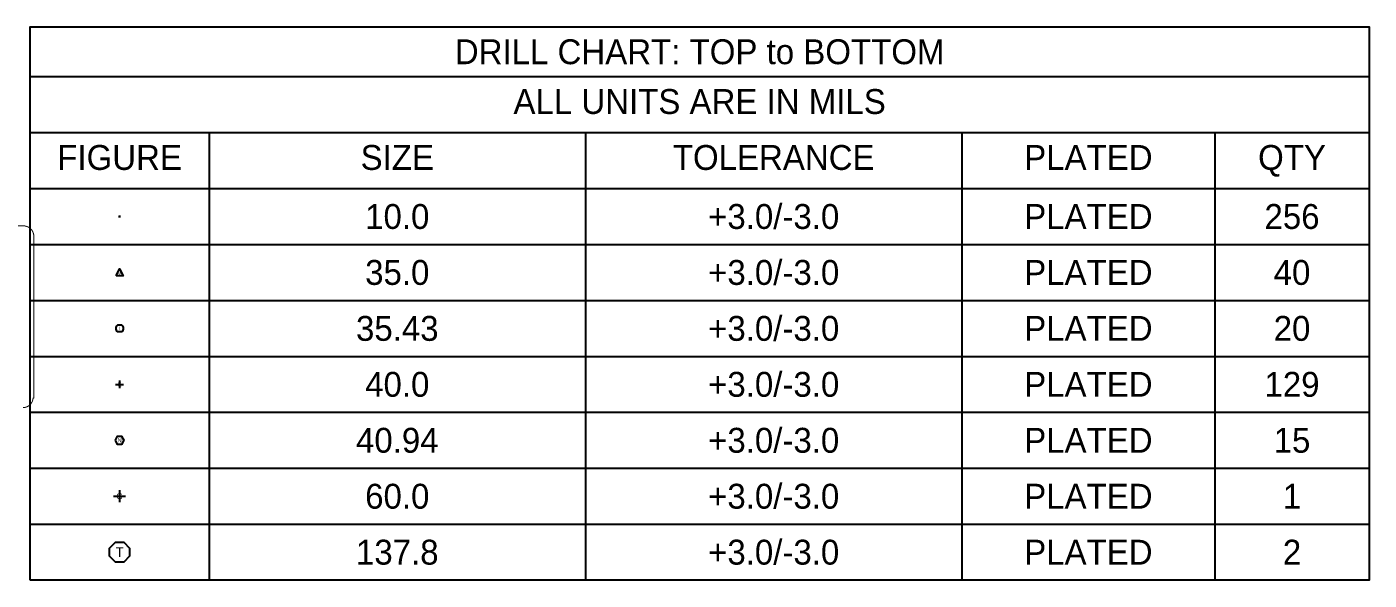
# Model space of a CAD drawing. Extents: x -3 to 10972, y 0 to 3504.
# Drawn here: x 4229 to 10972, y 41 to 2820 of the extents above; entities that cross this region are included whole.
import ezdxf
from ezdxf.enums import TextEntityAlignment as Align

# ---------------------------------------------------------------- set-up
doc = ezdxf.new("R2010")
doc.units = 0
doc.layers.add('DB-LX16', color=10, linetype='CONTINUOUS')

# ---------------------------------------------------------------- blocks, each defined once
blk = doc.blocks.new('FIGURE_OCT')
blk.add_lwpolyline([(-0.5, -0.2071), (-0.5, 0.2071), (-0.2071, 0.5), (0.2071, 0.5), (0.5, 0.2071), (0.5, -0.2071), (0.2071, -0.5), (-0.2071, -0.5)], close=True)
blk = doc.blocks.new('FIGURE_CROSS')
for points in [[(-0.5, 0), (0.5, 0)], [(0, 0.5), (0, -0.5)]]:
    blk.add_lwpolyline(points)
blk = doc.blocks.new('FIGURE_HEX')
blk.add_lwpolyline([(-0.5, 0), (-0.25, 0.5), (0.25, 0.5), (0.5, 0), (0.25, -0.5), (-0.25, -0.5)], close=True)
blk = doc.blocks.new('FIGURE_OBLONG')
blk.add_lwpolyline([(-0.5, -0.125), (-0.5, 0.125), (-0.416, 0.375), (-0.25, 0.5), (0.25, 0.5), (0.416, 0.375), (0.5, 0.125), (0.5, -0.125), (0.416, -0.375), (0.25, -0.5), (-0.25, -0.5), (-0.416, -0.375)], close=True)
blk = doc.blocks.new('FIGURE_TRI')
blk.add_lwpolyline([(-0.5, -0.5), (0, 0.5), (0.5, -0.5)], close=True)

msp = doc.modelspace()

# ---------------------------------------------------------------- linework, layer by layer
at = {"layer": 'DB-LX16'}
msp.add_lwpolyline([(4245, 41), (4245, 2820), (10972, 2820), (10972, 41)], close=True, dxfattribs=at)
for points in [[(4245, 2570), (10972, 2570)], [(4245, 2289), (10972, 2289)], [(5144, 2289), (5144, 41)], [(7035, 2289), (7035, 41)], [(8926, 2289), (8926, 41)], [(10197, 2289), (10197, 41)], [(4245, 2008), (10972, 2008)], [(4245, 1727), (10972, 1727)], [(4245, 1446), (10972, 1446)], [(4245, 1165), (10972, 1165)], [(4245, 884), (10972, 884)], [(4245, 603), (10972, 603)], [(4245, 322), (10972, 322)]]:
    msp.add_lwpolyline(points, dxfattribs=at)
at = {"layer": 'DB-LX16', "const_width": 5}
for points in [[(4056.53, 1820.33), (4214.53, 1820.33, -0.374025), (4263.53, 1771.33)], [(4263.53, 954.33), (4260.03, 957.83, -0.398286), (4209.53, 907.33)]]:
    msp.add_lwpolyline(points, format="xyb", dxfattribs=at)
msp.add_lwpolyline([(4263.53, 1771.33), (4263.53, 954.33)], dxfattribs=at)

# ---------------------------------------------------------------- block references
at = {"layer": 'DB-LX16'}
for name, p, xscale, yscale in [('FIGURE_CROSS', (4694.5, 1867.5), 10, 10), ('FIGURE_TRI', (4694.5, 1586.5), 35, 35), ('FIGURE_OBLONG', (4694.5, 1305.5), 35.43, 35.43), ('FIGURE_CROSS', (4694.5, 1024.5), 40, 40), ('FIGURE_HEX', (4694.5, 743.5), 40.94, 40.94), ('FIGURE_CROSS', (4694.5, 462.5), 60, 60), ('FIGURE_OCT', (4694.5, 181.5), 100, 100)]:
    msp.add_blockref(name, p, dxfattribs=dict(at, xscale=xscale, yscale=yscale))

# ---------------------------------------------------------------- texts
at = {"layer": 'DB-LX16', "width": 0.992}
for s, p in [('DRILL CHART: TOP to BOTTOM', (7608.5, 2632.5)), ('ALL UNITS ARE IN MILS', (7608.5, 2382.5)), ('FIGURE', (4694.5, 2101.5)), ('SIZE', (6089.5, 2101.5)), ('TOLERANCE', (7980.5, 2101.5)), ('PLATED', (9561.5, 2101.5)), ('QTY', (10584.5, 2101.5)), ('10.0', (6089.5, 1805)), ('+3.0/-3.0', (7980.5, 1805)), ('PLATED', (9561.5, 1805)), ('256', (10584.5, 1805)), ('35.0', (6089.5, 1524)), ('+3.0/-3.0', (7980.5, 1524)), ('PLATED', (9561.5, 1524)), ('40', (10584.5, 1524)), ('35.43', (6089.5, 1243)), ('+3.0/-3.0', (7980.5, 1243)), ('PLATED', (9561.5, 1243)), ('20', (10584.5, 1243)), ('40.0', (6089.5, 962)), ('+3.0/-3.0', (7980.5, 962)), ('PLATED', (9561.5, 962)), ('129', (10584.5, 962)), ('+3.0/-3.0', (7980.5, 681)), ('40.94', (6089.5, 681)), ('PLATED', (9561.5, 681)), ('15', (10584.5, 681)), ('60.0', (6089.5, 400)), ('+3.0/-3.0', (7980.5, 400)), ('PLATED', (9561.5, 400)), ('1', (10584.5, 400)), ('137.8', (6089.5, 119)), ('+3.0/-3.0', (7980.5, 119)), ('PLATED', (9561.5, 119)), ('2', (10584.5, 119))]:
    msp.add_text(s, height=125, dxfattribs=at).set_placement(p, align=Align.CENTER)
at = {"layer": 'DB-LX16'}
for s, height, p in [('B', 5, (4694.5, 1867.5)), ('G', 17.5, (4694.5, 1586.5)), ('I', 17.71, (4694.5, 1305.5)), ('E', 20, (4694.5, 1024.5)), ('N', 20.47, (4694.5, 743.5)), ('G', 30, (4694.5, 462.5)), ('T', 50, (4694.5, 181.5))]:
    msp.add_text(s, height=height, dxfattribs=at).set_placement(p, align=Align.MIDDLE_CENTER)

doc.saveas('drawing.dxf')
